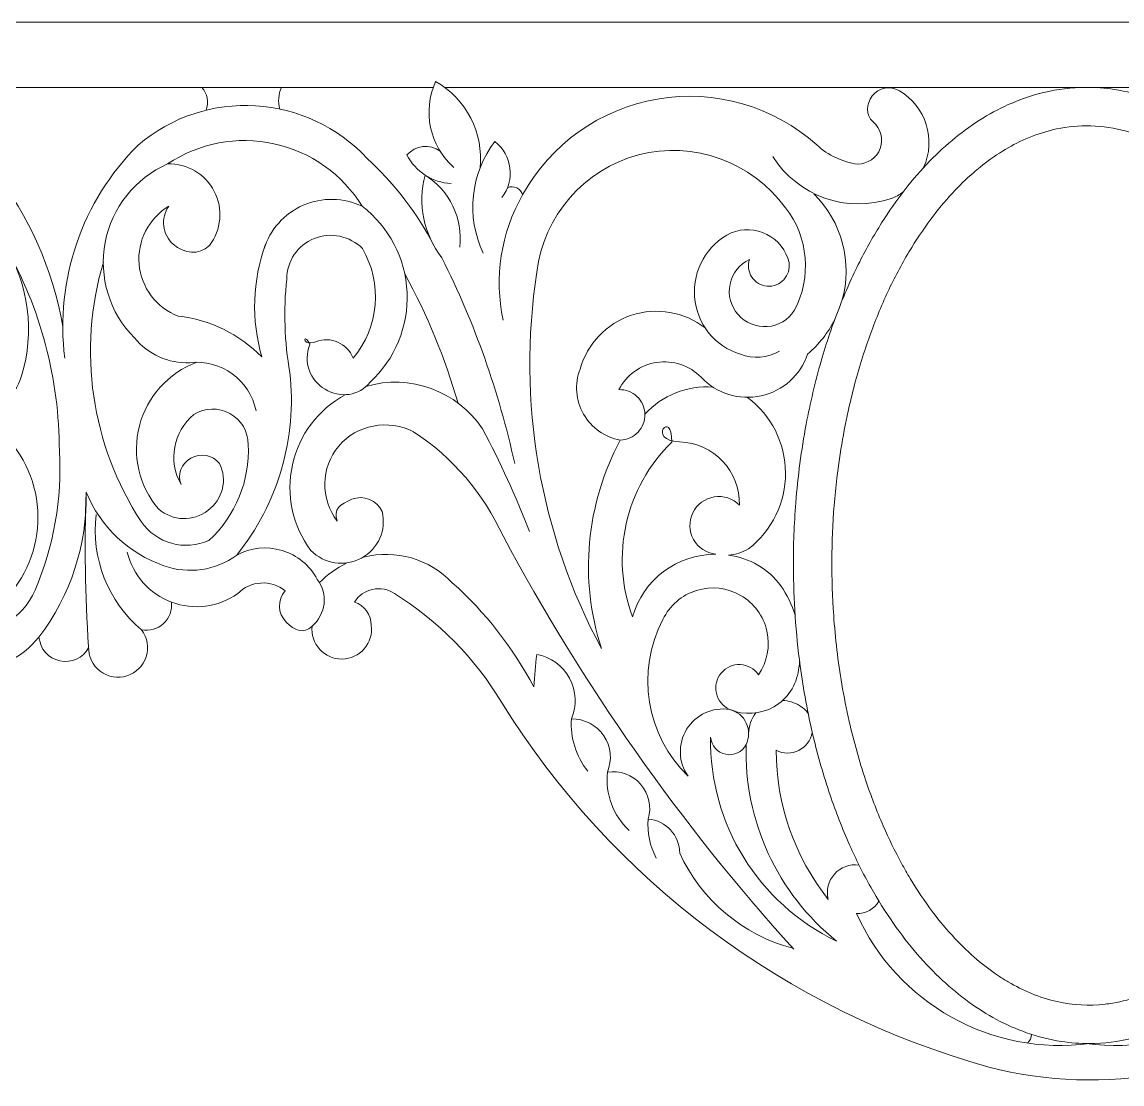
# Model space of a CAD drawing. Header units: millimetres. Extents: x 4607 to 4809, y 1593 to 1731.
# Drawn here: x 4648.1 to 4709.4, y 1671.8 to 1731 of the extents above; entities that cross this region are included whole.
import ezdxf

# ---------------------------------------------------------------- set-up
doc = ezdxf.new("R2010")
doc.units = ezdxf.units.MM
doc.header["$MEASUREMENT"] = 0
doc.layers.add('SITARA ALL', color=18, linetype='Continuous', true_color=0x000000)

msp = doc.modelspace()

# ---------------------------------------------------------------- linework, layer by layer
at = {"layer": 'SITARA ALL', "lineweight": 9}
for points, knots in [([(4805.424, 1688.332), (4805.424, 1688.332), (4807.449, 1688.332), (4807.449, 1688.332), (4807.449, 1688.332), (4807.449, 1730.976), (4807.449, 1730.976), (4807.449, 1730.976), (4607.449, 1730.976), (4607.449, 1730.976), (4607.449, 1730.976), (4607.449, 1688.332), (4607.449, 1688.332), (4607.449, 1688.332), (4609.474, 1688.332), (4609.474, 1688.332)], [0, 0, 0, 0, 0.166667, 0.166667, 0.166667, 0.333333, 0.333333, 0.333333, 0.5, 0.5, 0.5, 0.666667, 0.666667, 0.666667, 1, 1, 1, 1]), ([(4650.346, 1714.018), (4649.79, 1717.181), (4648.475, 1720.159), (4646.51, 1722.698), (4643.714, 1725.958), (4639.484, 1727.618), (4635.217, 1727.131), (4630.95, 1726.644), (4627.22, 1724.103), (4625.231, 1720.297)], [0, 0, 0, 0, 0.25, 0.25, 0.25, 0.5, 0.5, 0.5, 1, 1, 1, 1]), ([(4673.59, 1722.837), (4673.798, 1724.795), (4672.828, 1726.688), (4671.115, 1727.66), (4670.372, 1726.011), (4670.781, 1724.073), (4672.129, 1722.868)], [0, 0, 0, 0, 0.333333, 0.333333, 0.333333, 1, 1, 1, 1]), ([(4670.819, 1718.908), (4669.896, 1720.564), (4668.716, 1722.062), (4667.323, 1723.348), (4663.957, 1726.996), (4658.318, 1727.339), (4654.544, 1724.115), (4651.416, 1721.002), (4649.906, 1716.62), (4650.457, 1712.242)], [0, 0, 0, 0, 0.25, 0.25, 0.25, 0.5, 0.5, 0.5, 1, 1, 1, 1]), ([(4698.301, 1722.864), (4699.011, 1724.427), (4698.429, 1726.271), (4696.949, 1727.14), (4696.45, 1727.445), (4695.8, 1727.325), (4695.443, 1726.861), (4695.086, 1726.397), (4695.066, 1725.812), (4695.489, 1725.407), (4695.916, 1725.048), (4696.073, 1724.461), (4695.884, 1723.936), (4695.694, 1723.411), (4695.184, 1723.06), (4694.626, 1723.057), (4693.779, 1723.174), (4692.986, 1723.547), (4692.356, 1724.126), (4689.941, 1726.288), (4686.671, 1727.23), (4683.476, 1726.683), (4680.281, 1726.136), (4677.52, 1724.18), (4675.96, 1721.338), (4674.749, 1719.224), (4674.363, 1716.737), (4674.88, 1714.355)], [0, 0, 0, 0, 0.1, 0.1, 0.1, 0.2, 0.2, 0.2, 0.3, 0.3, 0.3, 0.4, 0.4, 0.4, 0.5, 0.5, 0.5, 0.6, 0.6, 0.6, 0.7, 0.7, 0.7, 0.8, 0.8, 0.8, 1, 1, 1, 1]), ([(4707.349, 1727.335), (4706.552, 1727.331), (4705.758, 1727.234), (4704.983, 1727.047), (4704.382, 1726.901), (4703.794, 1726.706), (4703.226, 1726.462), (4702.667, 1726.223), (4702.126, 1725.943), (4701.608, 1725.624), (4701.073, 1725.295), (4700.56, 1724.932), (4700.073, 1724.535), (4699.574, 1724.129), (4699.1, 1723.694), (4698.651, 1723.233), (4698.158, 1722.726), (4697.693, 1722.192), (4697.258, 1721.633), (4696.795, 1721.038), (4696.362, 1720.42), (4695.961, 1719.781), (4695.52, 1719.079), (4695.113, 1718.358), (4694.741, 1717.618), (4694.323, 1716.788), (4693.945, 1715.939), (4693.606, 1715.074), (4693.223, 1714.094), (4692.885, 1713.097), (4692.594, 1712.086), (4692.26, 1710.925), (4691.981, 1709.749), (4691.759, 1708.562), (4691.488, 1707.115), (4691.294, 1705.655), (4691.179, 1704.187), (4691.086, 1703.005), (4691.041, 1701.82), (4691.046, 1700.635), (4691.052, 1698.781), (4691.179, 1696.93), (4691.426, 1695.093), (4691.602, 1693.775), (4691.845, 1692.467), (4692.152, 1691.173), (4692.414, 1690.068), (4692.728, 1688.975), (4693.092, 1687.899), (4693.41, 1686.962), (4693.77, 1686.04), (4694.172, 1685.135), (4694.529, 1684.331), (4694.923, 1683.544), (4695.354, 1682.776), (4695.743, 1682.083), (4696.165, 1681.408), (4696.619, 1680.755), (4697.033, 1680.161), (4697.477, 1679.587), (4697.949, 1679.038), (4698.391, 1678.525), (4698.86, 1678.037), (4699.355, 1677.576), (4699.818, 1677.146), (4700.307, 1676.744), (4700.818, 1676.372), (4701.311, 1676.015), (4701.827, 1675.69), (4702.363, 1675.402), (4702.902, 1675.112), (4703.463, 1674.865), (4704.039, 1674.661), (4704.668, 1674.439), (4705.317, 1674.276), (4705.976, 1674.175), (4706.496, 1674.095), (4707.022, 1674.056), (4707.549, 1674.058), (4708.346, 1674.062), (4709.14, 1674.158), (4709.915, 1674.346), (4710.516, 1674.492), (4711.104, 1674.687), (4711.672, 1674.93), (4712.231, 1675.17), (4712.772, 1675.45), (4713.29, 1675.769), (4713.825, 1676.098), (4714.338, 1676.461), (4714.825, 1676.858), (4715.323, 1677.264), (4715.798, 1677.698), (4716.246, 1678.16), (4716.74, 1678.667), (4717.205, 1679.201), (4717.64, 1679.76), (4718.103, 1680.355), (4718.536, 1680.973), (4718.937, 1681.612), (4719.378, 1682.314), (4719.785, 1683.035), (4720.157, 1683.775), (4720.575, 1684.605), (4720.953, 1685.454), (4721.291, 1686.319), (4721.675, 1687.299), (4722.013, 1688.296), (4722.304, 1689.307), (4722.638, 1690.468), (4722.917, 1691.644), (4723.139, 1692.831), (4723.41, 1694.278), (4723.604, 1695.738), (4723.719, 1697.206), (4723.812, 1698.388), (4723.857, 1699.573), (4723.852, 1700.758), (4723.846, 1702.612), (4723.719, 1704.463), (4723.472, 1706.3), (4723.296, 1707.618), (4723.053, 1708.926), (4722.746, 1710.22), (4722.484, 1711.325), (4722.17, 1712.418), (4721.806, 1713.494), (4721.488, 1714.431), (4721.128, 1715.353), (4720.726, 1716.258), (4720.369, 1717.062), (4719.975, 1717.849), (4719.544, 1718.617), (4719.155, 1719.31), (4718.733, 1719.985), (4718.279, 1720.638), (4717.865, 1721.232), (4717.421, 1721.806), (4716.948, 1722.355), (4716.507, 1722.868), (4716.038, 1723.356), (4715.543, 1723.817), (4715.08, 1724.247), (4714.591, 1724.649), (4714.08, 1725.021), (4713.587, 1725.378), (4713.071, 1725.703), (4712.534, 1725.991), (4711.996, 1726.281), (4711.435, 1726.528), (4710.858, 1726.732), (4710.23, 1726.954), (4709.581, 1727.116), (4708.922, 1727.218), (4708.402, 1727.297), (4707.876, 1727.336), (4707.349, 1727.335)], [0, 0, 0, 0, 0.019231, 0.019231, 0.019231, 0.038462, 0.038462, 0.038462, 0.057692, 0.057692, 0.057692, 0.076923, 0.076923, 0.076923, 0.096154, 0.096154, 0.096154, 0.115385, 0.115385, 0.115385, 0.134615, 0.134615, 0.134615, 0.153846, 0.153846, 0.153846, 0.173077, 0.173077, 0.173077, 0.192308, 0.192308, 0.192308, 0.211538, 0.211538, 0.211538, 0.230769, 0.230769, 0.230769, 0.25, 0.25, 0.25, 0.269231, 0.269231, 0.269231, 0.288462, 0.288462, 0.288462, 0.307692, 0.307692, 0.307692, 0.326923, 0.326923, 0.326923, 0.346154, 0.346154, 0.346154, 0.365385, 0.365385, 0.365385, 0.384615, 0.384615, 0.384615, 0.403846, 0.403846, 0.403846, 0.423077, 0.423077, 0.423077, 0.442308, 0.442308, 0.442308, 0.461538, 0.461538, 0.461538, 0.480769, 0.480769, 0.480769, 0.5, 0.5, 0.5, 0.519231, 0.519231, 0.519231, 0.538462, 0.538462, 0.538462, 0.557692, 0.557692, 0.557692, 0.576923, 0.576923, 0.576923, 0.596154, 0.596154, 0.596154, 0.615385, 0.615385, 0.615385, 0.634615, 0.634615, 0.634615, 0.653846, 0.653846, 0.653846, 0.673077, 0.673077, 0.673077, 0.692308, 0.692308, 0.692308, 0.711538, 0.711538, 0.711538, 0.730769, 0.730769, 0.730769, 0.75, 0.75, 0.75, 0.769231, 0.769231, 0.769231, 0.788462, 0.788462, 0.788462, 0.807692, 0.807692, 0.807692, 0.826923, 0.826923, 0.826923, 0.846154, 0.846154, 0.846154, 0.865385, 0.865385, 0.865385, 0.884615, 0.884615, 0.884615, 0.903846, 0.903846, 0.903846, 0.923077, 0.923077, 0.923077, 0.942308, 0.942308, 0.942308, 0.961538, 0.961538, 0.961538, 0.980769, 0.980769, 0.980769, 1, 1, 1, 1]), ([(4707.357, 1725.193), (4708.03, 1725.195), (4708.7, 1725.113), (4709.352, 1724.95), (4709.836, 1724.83), (4710.308, 1724.669), (4710.765, 1724.47), (4711.037, 1724.352), (4711.303, 1724.222), (4711.563, 1724.081), (4711.983, 1723.853), (4712.388, 1723.598), (4712.776, 1723.318), (4713.213, 1723.002), (4713.631, 1722.66), (4714.027, 1722.295), (4714.472, 1721.886), (4714.892, 1721.452), (4715.288, 1720.996), (4715.738, 1720.476), (4716.16, 1719.933), (4716.552, 1719.368), (4716.752, 1719.081), (4716.944, 1718.788), (4717.13, 1718.491), (4717.513, 1717.875), (4717.868, 1717.242), (4718.194, 1716.594), (4718.574, 1715.839), (4718.92, 1715.069), (4719.23, 1714.284), (4719.606, 1713.334), (4719.937, 1712.367), (4720.222, 1711.387), (4720.458, 1710.575), (4720.665, 1709.755), (4720.842, 1708.928), (4721.087, 1707.782), (4721.28, 1706.625), (4721.418, 1705.461), (4721.673, 1703.33), (4721.76, 1701.183), (4721.681, 1699.039), (4721.661, 1698.526), (4721.632, 1698.013), (4721.593, 1697.5), (4721.473, 1695.911), (4721.256, 1694.331), (4720.943, 1692.768), (4720.726, 1691.691), (4720.461, 1690.624), (4720.147, 1689.57), (4719.888, 1688.705), (4719.593, 1687.85), (4719.261, 1687.01), (4719.233, 1686.939), (4719.205, 1686.867), (4719.176, 1686.796), (4718.834, 1685.95), (4718.449, 1685.122), (4718.023, 1684.315), (4717.663, 1683.633), (4717.269, 1682.969), (4716.844, 1682.326), (4716.48, 1681.775), (4716.088, 1681.243), (4715.67, 1680.731), (4715.308, 1680.287), (4714.923, 1679.862), (4714.517, 1679.458), (4714.441, 1679.383), (4714.365, 1679.309), (4714.288, 1679.235), (4713.894, 1678.861), (4713.479, 1678.51), (4713.043, 1678.186), (4712.629, 1677.877), (4712.195, 1677.596), (4711.743, 1677.346), (4711.302, 1677.102), (4710.843, 1676.892), (4710.37, 1676.718), (4709.876, 1676.537), (4709.365, 1676.401), (4708.846, 1676.313), (4708.7, 1676.288), (4708.554, 1676.267), (4708.406, 1676.251), (4707.519, 1676.15), (4706.62, 1676.198), (4705.748, 1676.393), (4705.254, 1676.503), (4704.771, 1676.656), (4704.304, 1676.849), (4703.86, 1677.032), (4703.43, 1677.247), (4703.016, 1677.491), (4702.831, 1677.6), (4702.649, 1677.714), (4702.47, 1677.833), (4702.053, 1678.112), (4701.653, 1678.415), (4701.272, 1678.741), (4700.842, 1679.109), (4700.433, 1679.501), (4700.047, 1679.915), (4699.606, 1680.387), (4699.191, 1680.882), (4698.802, 1681.398), (4698.354, 1681.994), (4697.937, 1682.615), (4697.553, 1683.255), (4697.387, 1683.531), (4697.228, 1683.809), (4697.074, 1684.091), (4696.702, 1684.774), (4696.361, 1685.473), (4696.051, 1686.186), (4695.686, 1687.024), (4695.359, 1687.879), (4695.07, 1688.746), (4694.714, 1689.817), (4694.409, 1690.905), (4694.158, 1692.006), (4694.001, 1692.693), (4693.864, 1693.384), (4693.746, 1694.078), (4693.532, 1695.35), (4693.379, 1696.633), (4693.29, 1697.92), (4693.148, 1699.958), (4693.156, 1702.004), (4693.317, 1704.041), (4693.357, 1704.55), (4693.407, 1705.058), (4693.467, 1705.564), (4693.636, 1706.999), (4693.887, 1708.423), (4694.219, 1709.829), (4694.46, 1710.854), (4694.749, 1711.868), (4695.084, 1712.866), (4695.361, 1713.694), (4695.674, 1714.508), (4696.022, 1715.309), (4696.116, 1715.523), (4696.212, 1715.736), (4696.311, 1715.948), (4696.668, 1716.714), (4697.065, 1717.462), (4697.499, 1718.188), (4697.869, 1718.808), (4698.271, 1719.408), (4698.702, 1719.987), (4699.077, 1720.492), (4699.479, 1720.976), (4699.905, 1721.439), (4700.274, 1721.841), (4700.666, 1722.222), (4701.077, 1722.58), (4701.198, 1722.686), (4701.322, 1722.79), (4701.447, 1722.891), (4701.842, 1723.211), (4702.256, 1723.506), (4702.688, 1723.775), (4703.109, 1724.037), (4703.549, 1724.268), (4704.004, 1724.467), (4704.48, 1724.675), (4704.973, 1724.841), (4705.477, 1724.964), (4706.093, 1725.113), (4706.724, 1725.19), (4707.357, 1725.193)], [0, 0, 0, 0, 0.017241, 0.017241, 0.017241, 0.034483, 0.034483, 0.034483, 0.051724, 0.051724, 0.051724, 0.068966, 0.068966, 0.068966, 0.086207, 0.086207, 0.086207, 0.103448, 0.103448, 0.103448, 0.12069, 0.12069, 0.12069, 0.137931, 0.137931, 0.137931, 0.155172, 0.155172, 0.155172, 0.172414, 0.172414, 0.172414, 0.189655, 0.189655, 0.189655, 0.206897, 0.206897, 0.206897, 0.224138, 0.224138, 0.224138, 0.241379, 0.241379, 0.241379, 0.258621, 0.258621, 0.258621, 0.275862, 0.275862, 0.275862, 0.293103, 0.293103, 0.293103, 0.310345, 0.310345, 0.310345, 0.327586, 0.327586, 0.327586, 0.344828, 0.344828, 0.344828, 0.362069, 0.362069, 0.362069, 0.37931, 0.37931, 0.37931, 0.396552, 0.396552, 0.396552, 0.413793, 0.413793, 0.413793, 0.431034, 0.431034, 0.431034, 0.448276, 0.448276, 0.448276, 0.465517, 0.465517, 0.465517, 0.482759, 0.482759, 0.482759, 0.5, 0.5, 0.5, 0.517241, 0.517241, 0.517241, 0.534483, 0.534483, 0.534483, 0.551724, 0.551724, 0.551724, 0.568966, 0.568966, 0.568966, 0.586207, 0.586207, 0.586207, 0.603448, 0.603448, 0.603448, 0.62069, 0.62069, 0.62069, 0.637931, 0.637931, 0.637931, 0.655172, 0.655172, 0.655172, 0.672414, 0.672414, 0.672414, 0.689655, 0.689655, 0.689655, 0.706897, 0.706897, 0.706897, 0.724138, 0.724138, 0.724138, 0.741379, 0.741379, 0.741379, 0.758621, 0.758621, 0.758621, 0.775862, 0.775862, 0.775862, 0.793103, 0.793103, 0.793103, 0.810345, 0.810345, 0.810345, 0.827586, 0.827586, 0.827586, 0.844828, 0.844828, 0.844828, 0.862069, 0.862069, 0.862069, 0.87931, 0.87931, 0.87931, 0.896552, 0.896552, 0.896552, 0.913793, 0.913793, 0.913793, 0.931034, 0.931034, 0.931034, 0.948276, 0.948276, 0.948276, 0.965517, 0.965517, 0.965517, 0.982759, 0.982759, 0.982759, 1, 1, 1, 1]), ([(4661.645, 1718.589), (4660.911, 1716.572), (4660.836, 1714.376), (4661.431, 1712.314), (4660.186, 1713.585), (4658.543, 1714.39), (4656.775, 1714.592), (4655.558, 1715.059), (4654.712, 1716.179), (4654.597, 1717.478), (4654.481, 1718.777), (4655.132, 1720.038), (4656.248, 1720.712), (4655.778, 1720.046), (4655.885, 1719.132), (4656.498, 1718.594), (4657.11, 1718.055), (4657.919, 1717.972), (4658.519, 1718.523), (4659.184, 1719.393), (4659.288, 1720.568), (4658.785, 1721.54), (4658.283, 1722.512), (4657.281, 1723.108), (4656.187, 1723.07), (4657.925, 1724.234), (4660.062, 1724.641), (4662.107, 1724.197), (4664.151, 1723.752), (4665.932, 1722.486), (4667.03, 1720.706), (4665.993, 1721.205), (4664.789, 1721.227), (4663.735, 1720.764), (4662.681, 1720.302), (4661.883, 1719.409), (4661.547, 1718.308)], [0, 0, 0, 0, 0.076923, 0.076923, 0.076923, 0.153846, 0.153846, 0.153846, 0.230769, 0.230769, 0.230769, 0.307692, 0.307692, 0.307692, 0.384615, 0.384615, 0.384615, 0.461538, 0.461538, 0.461538, 0.538462, 0.538462, 0.538462, 0.615385, 0.615385, 0.615385, 0.692308, 0.692308, 0.692308, 0.769231, 0.769231, 0.769231, 0.846154, 0.846154, 0.846154, 1, 1, 1, 1]), ([(4671.367, 1723.778), (4670.789, 1724.201), (4669.985, 1724.111), (4669.517, 1723.569), (4669.997, 1722.641), (4670.93, 1722.034), (4671.973, 1721.972)], [0, 0, 0, 0, 0.333333, 0.333333, 0.333333, 1, 1, 1, 1]), ([(4674.803, 1721.192), (4675.558, 1722.165), (4675.386, 1723.563), (4674.416, 1724.321), (4673.059, 1722.53), (4672.805, 1720.137), (4673.759, 1718.102)], [0, 0, 0, 0, 0.333333, 0.333333, 0.333333, 1, 1, 1, 1]), ([(4686.13, 1713.93), (4684.966, 1714.834), (4683.429, 1715.098), (4682.03, 1714.635), (4680.631, 1714.171), (4679.559, 1713.053), (4679.165, 1711.633), (4678.85, 1710.812), (4678.919, 1709.893), (4679.353, 1709.128), (4679.788, 1708.363), (4680.536, 1707.834), (4681.403, 1707.685), (4679.488, 1704.116), (4679.108, 1699.924), (4680.351, 1696.07), (4676.907, 1702.485), (4675.646, 1709.851), (4676.757, 1717.047), (4677.127, 1720.18), (4679.375, 1722.767), (4682.426, 1723.57), (4685.476, 1724.373), (4688.744, 1723.176), (4690.608, 1720.631), (4691.886, 1718.986), (4692.077, 1716.74), (4691.098, 1714.901), (4690.763, 1714.383), (4690.205, 1714.052), (4689.59, 1714.007), (4688.975, 1713.962), (4688.372, 1714.211), (4687.965, 1714.674), (4687.558, 1715.137), (4687.391, 1715.764), (4687.516, 1716.368), (4687.64, 1716.972), (4688.044, 1717.485), (4688.6, 1717.75), (4688.49, 1717.418), (4688.538, 1717.054), (4688.731, 1716.763), (4688.924, 1716.472), (4689.238, 1716.285), (4689.586, 1716.257), (4689.934, 1716.229), (4690.276, 1716.362), (4690.514, 1716.619), (4690.751, 1716.876), (4690.857, 1717.225), (4690.802, 1717.57), (4690.643, 1718.249), (4690.193, 1718.825), (4689.572, 1719.143), (4688.951, 1719.461), (4688.225, 1719.492), (4687.581, 1719.224), (4686.232, 1718.566), (4685.424, 1717.15), (4685.544, 1715.655), (4685.663, 1714.16), (4686.658, 1712.899), (4688.094, 1712.464), (4688.808, 1712.198), (4689.603, 1712.259), (4690.268, 1712.632)], [0, 0, 0, 0, 0.043478, 0.043478, 0.043478, 0.086957, 0.086957, 0.086957, 0.130435, 0.130435, 0.130435, 0.173913, 0.173913, 0.173913, 0.217391, 0.217391, 0.217391, 0.26087, 0.26087, 0.26087, 0.304348, 0.304348, 0.304348, 0.347826, 0.347826, 0.347826, 0.391304, 0.391304, 0.391304, 0.434783, 0.434783, 0.434783, 0.478261, 0.478261, 0.478261, 0.521739, 0.521739, 0.521739, 0.565217, 0.565217, 0.565217, 0.608696, 0.608696, 0.608696, 0.652174, 0.652174, 0.652174, 0.695652, 0.695652, 0.695652, 0.73913, 0.73913, 0.73913, 0.782609, 0.782609, 0.782609, 0.826087, 0.826087, 0.826087, 0.869565, 0.869565, 0.869565, 0.913043, 0.913043, 0.913043, 1, 1, 1, 1]), ([(4689.901, 1723.483), (4691.297, 1721.265), (4694.032, 1720.296), (4696.511, 1721.146), (4696.734, 1721.237), (4696.947, 1721.351), (4697.146, 1721.488)], [0, 0, 0, 0, 0.333333, 0.333333, 0.333333, 1, 1, 1, 1]), ([(4661.114, 1709.318), (4660.76, 1711.031), (4659.161, 1712.191), (4657.423, 1711.993), (4656.236, 1711.94), (4655.094, 1712.451), (4654.341, 1713.371), (4652.951, 1714.769), (4652.339, 1716.762), (4652.705, 1718.699), (4653.071, 1720.636), (4654.383, 1722.275), (4656.187, 1723.07)], [0, 0, 0, 0, 0.2, 0.2, 0.2, 0.4, 0.4, 0.4, 0.6, 0.6, 0.6, 1, 1, 1, 1]), ([(4672.469, 1718.431), (4672.642, 1720.029), (4671.893, 1721.586), (4670.534, 1722.446), (4670.1, 1720.85), (4670.445, 1719.144), (4671.466, 1717.843), (4673.287, 1714.205), (4674.649, 1710.355), (4675.52, 1706.382)], [0, 0, 0, 0, 0.25, 0.25, 0.25, 0.5, 0.5, 0.5, 1, 1, 1, 1]), ([(4675.96, 1721.338), (4675.916, 1721.514), (4675.796, 1721.66), (4675.632, 1721.738), (4675.469, 1721.816), (4675.28, 1721.817), (4675.116, 1721.741)], [0, 0, 0, 0, 0.333333, 0.333333, 0.333333, 1, 1, 1, 1]), ([(4660.038, 1701.272), (4662.333, 1704.136), (4663.398, 1707.791), (4662.998, 1711.44), (4662.693, 1713.161), (4662.634, 1714.917), (4662.821, 1716.655), (4662.828, 1717.648), (4663.432, 1718.539), (4664.352, 1718.913), (4665.272, 1719.287), (4666.34, 1719.057), (4667.038, 1718.351), (4668.177, 1716.414), (4667.968, 1713.967), (4666.521, 1712.249), (4666.196, 1713.076), (4665.263, 1713.483), (4664.436, 1713.16), (4663.609, 1712.837), (4663.781, 1713.81), (4664.102, 1712.982), (4663.737, 1712.06), (4664.099, 1711.01), (4664.956, 1710.51), (4665.812, 1710.01), (4666.84, 1710.133), (4667.463, 1710.904), (4668.856, 1712.187), (4669.611, 1714.02), (4669.526, 1715.912), (4669.441, 1717.803), (4668.533, 1719.554), (4667.03, 1720.706)], [0, 0, 0, 0, 0.083333, 0.083333, 0.083333, 0.166667, 0.166667, 0.166667, 0.25, 0.25, 0.25, 0.333333, 0.333333, 0.333333, 0.416667, 0.416667, 0.416667, 0.5, 0.5, 0.5, 0.583333, 0.583333, 0.583333, 0.666667, 0.666667, 0.666667, 0.75, 0.75, 0.75, 0.833333, 0.833333, 0.833333, 1, 1, 1, 1]), ([(4664.231, 1697.316), (4665.006, 1697.97), (4665.135, 1699.115), (4664.523, 1699.923), (4664.11, 1700.701), (4663.403, 1701.28), (4662.56, 1701.533), (4661.716, 1701.786), (4660.811, 1701.693), (4660.038, 1701.272), (4658.869, 1700.412), (4657.348, 1700.19), (4655.982, 1700.68), (4654.017, 1701.36), (4652.438, 1702.854), (4651.651, 1704.779), (4651.71, 1701.869), (4650.781, 1699.024), (4649.018, 1696.708), (4648.058, 1695.515), (4646.615, 1694.814), (4645.083, 1694.795), (4643.552, 1694.777), (4642.087, 1695.451), (4641.098, 1696.621), (4638.985, 1699.358), (4638.528, 1703.031), (4639.905, 1706.203), (4640.404, 1707.558), (4641.527, 1708.589), (4642.92, 1708.969), (4644.313, 1709.35), (4645.812, 1709.027), (4646.931, 1708.114), (4648.211, 1706.891), (4648.944, 1705.205), (4648.964, 1703.436), (4648.984, 1701.666), (4648.284, 1699.957), (4647.033, 1698.706), (4646.143, 1698), (4644.918, 1697.893), (4643.92, 1698.433), (4642.921, 1698.974), (4642.343, 1700.078), (4642.449, 1701.209), (4642.391, 1702.194), (4643.107, 1703.056), (4644.087, 1703.179), (4645.067, 1703.301), (4646.004, 1702.398), (4646.191, 1701.428), (4647.245, 1702.507), (4647.542, 1704.114), (4646.941, 1705.497), (4646.583, 1706.416), (4645.754, 1707.067), (4644.777, 1707.199), (4643.8, 1707.33), (4642.835, 1706.93), (4642.246, 1706.14), (4641.122, 1704.409), (4640.715, 1702.309), (4641.113, 1700.283), (4641.416, 1698.515), (4642.847, 1697.158), (4644.628, 1696.948), (4646.41, 1696.739), (4648.093, 1697.674), (4648.798, 1699.324), (4649.845, 1701.763), (4650.31, 1704.411), (4650.154, 1707.061), (4650.154, 1711.077), (4649.112, 1715.022), (4647.128, 1718.514), (4648.452, 1716.341), (4648.789, 1713.705), (4648.054, 1711.269), (4647.686, 1709.998), (4646.492, 1709.147), (4645.17, 1709.213), (4643.848, 1709.28), (4642.734, 1710.312), (4642.495, 1711.614)], [0, 0, 0, 0, 0.034483, 0.034483, 0.034483, 0.068966, 0.068966, 0.068966, 0.103448, 0.103448, 0.103448, 0.137931, 0.137931, 0.137931, 0.172414, 0.172414, 0.172414, 0.206897, 0.206897, 0.206897, 0.241379, 0.241379, 0.241379, 0.275862, 0.275862, 0.275862, 0.310345, 0.310345, 0.310345, 0.344828, 0.344828, 0.344828, 0.37931, 0.37931, 0.37931, 0.413793, 0.413793, 0.413793, 0.448276, 0.448276, 0.448276, 0.482759, 0.482759, 0.482759, 0.517241, 0.517241, 0.517241, 0.551724, 0.551724, 0.551724, 0.586207, 0.586207, 0.586207, 0.62069, 0.62069, 0.62069, 0.655172, 0.655172, 0.655172, 0.689655, 0.689655, 0.689655, 0.724138, 0.724138, 0.724138, 0.758621, 0.758621, 0.758621, 0.793103, 0.793103, 0.793103, 0.827586, 0.827586, 0.827586, 0.862069, 0.862069, 0.862069, 0.896552, 0.896552, 0.896552, 0.931034, 0.931034, 0.931034, 1, 1, 1, 1]), ([(4652.605, 1717.586), (4651.156, 1712.693), (4651.923, 1707.414), (4654.709, 1703.139), (4655.552, 1701.923), (4657.14, 1701.482), (4658.488, 1702.09), (4659.978, 1703.458), (4660.78, 1705.418), (4660.674, 1707.438)], [0, 0, 0, 0, 0.25, 0.25, 0.25, 0.5, 0.5, 0.5, 1, 1, 1, 1]), ([(4681.403, 1707.685), (4681.777, 1707.693), (4682.133, 1707.85), (4682.391, 1708.122), (4682.649, 1708.393), (4682.788, 1708.755), (4682.777, 1709.129), (4682.766, 1709.503), (4682.606, 1709.858), (4682.333, 1710.114), (4682.06, 1710.37), (4681.697, 1710.506), (4681.323, 1710.493), (4681.743, 1711.309), (4682.53, 1711.874), (4683.437, 1712.011), (4684.345, 1712.148), (4685.268, 1711.836), (4685.91, 1711.18), (4686.763, 1710.271), (4688.032, 1709.878), (4689.25, 1710.147), (4690.467, 1710.416), (4691.449, 1711.294), (4691.839, 1712.478), (4692.471, 1713.012), (4692.987, 1713.669), (4693.354, 1714.41)], [0, 0, 0, 0, 0.1, 0.1, 0.1, 0.2, 0.2, 0.2, 0.3, 0.3, 0.3, 0.4, 0.4, 0.4, 0.5, 0.5, 0.5, 0.6, 0.6, 0.6, 0.7, 0.7, 0.7, 0.8, 0.8, 0.8, 1, 1, 1, 1]), ([(4657.805, 1712.014), (4656.227, 1711.427), (4655.036, 1710.106), (4654.614, 1708.476), (4654.192, 1706.846), (4654.584, 1705.123), (4655.679, 1703.844), (4656.459, 1703.161), (4657.612, 1703.125), (4658.432, 1703.759), (4659.252, 1704.393), (4659.538, 1705.457), (4659.073, 1706.383), (4658.691, 1706.862), (4658.015, 1706.988), (4657.486, 1706.68), (4656.956, 1706.371), (4656.71, 1705.783), (4656.937, 1705.214), (4656.192, 1706.509), (4656.495, 1708.154), (4657.649, 1709.101), (4658.256, 1709.488), (4659.027, 1709.513), (4659.657, 1709.165), (4660.288, 1708.817), (4660.678, 1708.144), (4660.674, 1707.424)], [0, 0, 0, 0, 0.1, 0.1, 0.1, 0.2, 0.2, 0.2, 0.3, 0.3, 0.3, 0.4, 0.4, 0.4, 0.5, 0.5, 0.5, 0.6, 0.6, 0.6, 0.7, 0.7, 0.7, 0.8, 0.8, 0.8, 1, 1, 1, 1]), ([(4676.34, 1702.592), (4675.584, 1704.548), (4674.712, 1706.456), (4673.727, 1708.307), (4672.306, 1710.425), (4669.683, 1711.383), (4667.233, 1710.674)], [0, 0, 0, 0, 0.333333, 0.333333, 0.333333, 1, 1, 1, 1]), ([(4666.085, 1710.206), (4664.582, 1709.397), (4663.506, 1707.973), (4663.139, 1706.306), (4662.771, 1704.639), (4663.142, 1702.903), (4664.164, 1701.536), (4664.901, 1700.769), (4666.061, 1700.595), (4666.99, 1701.112), (4667.919, 1701.629), (4668.393, 1702.667), (4668.129, 1703.697), (4667.846, 1704.341), (4667.103, 1704.644), (4666.45, 1704.381), (4665.798, 1704.118), (4665.392, 1703.828), (4665.636, 1703.168), (4664.682, 1704.409), (4664.716, 1706.146), (4665.719, 1707.349), (4666.721, 1708.551), (4668.499, 1708.858), (4669.892, 1708.144), (4672.066, 1706.717), (4673.793, 1704.705), (4674.874, 1702.341), (4679.305, 1694.03), (4684.742, 1686.298), (4691.064, 1679.316)], [0, 0, 0, 0, 0.090909, 0.090909, 0.090909, 0.181818, 0.181818, 0.181818, 0.272727, 0.272727, 0.272727, 0.363636, 0.363636, 0.363636, 0.454545, 0.454545, 0.454545, 0.545455, 0.545455, 0.545455, 0.636364, 0.636364, 0.636364, 0.727273, 0.727273, 0.727273, 0.818182, 0.818182, 0.818182, 1, 1, 1, 1]), ([(4691.141, 1697.927), (4690.958, 1698.508), (4690.693, 1699.059), (4690.353, 1699.564), (4689.651, 1700.505), (4688.599, 1701.121), (4687.435, 1701.273), (4687.827, 1701.3), (4688.207, 1701.419), (4688.545, 1701.62), (4689.857, 1702.633), (4690.62, 1704.202), (4690.607, 1705.86), (4690.594, 1707.517), (4689.817, 1709.067), (4688.489, 1710.061)], [0, 0, 0, 0, 0.166667, 0.166667, 0.166667, 0.333333, 0.333333, 0.333333, 0.5, 0.5, 0.5, 0.666667, 0.666667, 0.666667, 1, 1, 1, 1]), ([(4682.081, 1697.827), (4682.67, 1699.897), (4684.565, 1701.326), (4686.717, 1701.326), (4686.197, 1701.382), (4685.736, 1701.687), (4685.481, 1702.145), (4685.227, 1702.602), (4685.214, 1703.159), (4685.442, 1703.63), (4685.67, 1704.101), (4686.113, 1704.432), (4686.629, 1704.516), (4687.146, 1704.601), (4687.674, 1704.426), (4688.041, 1704.052), (4688.094, 1705.947), (4686.603, 1707.526), (4684.709, 1707.583), (4682.814, 1707.64), (4684.327, 1709.462), (4684.267, 1707.568), (4681.681, 1705.034), (4680.824, 1701.222), (4682.081, 1697.827)], [0, 0, 0, 0, 0.125, 0.125, 0.125, 0.25, 0.25, 0.25, 0.375, 0.375, 0.375, 0.5, 0.5, 0.5, 0.625, 0.625, 0.625, 0.75, 0.75, 0.75, 0.875, 0.875, 0.875, 1, 1, 1, 1]), ([(4651.651, 1704.779), (4651.541, 1701.908), (4651.585, 1699.034), (4651.782, 1696.168), (4651.764, 1695.634), (4652.007, 1695.124), (4652.434, 1694.801), (4652.86, 1694.478), (4653.412, 1694.381), (4653.922, 1694.543), (4654.432, 1694.705), (4654.831, 1695.105), (4654.992, 1695.614), (4655.154, 1696.124), (4655.061, 1696.677), (4654.738, 1697.103), (4652.859, 1698.678), (4651.908, 1701.101), (4652.211, 1703.534)], [0, 0, 0, 0, 0.142857, 0.142857, 0.142857, 0.285714, 0.285714, 0.285714, 0.428571, 0.428571, 0.428571, 0.571429, 0.571429, 0.571429, 0.714286, 0.714286, 0.714286, 1, 1, 1, 1]), ([(4653.94, 1701.435), (4654.249, 1700.156), (4655.173, 1699.113), (4656.405, 1698.651), (4657.637, 1698.19), (4659.009, 1698.362), (4660.083, 1699.123), (4660.794, 1699.856), (4661.948, 1699.924), (4662.742, 1699.282), (4662.289, 1698.783), (4662.31, 1698.015), (4662.791, 1697.543), (4663.273, 1697.07), (4663.741, 1696.853), (4664.231, 1697.316), (4664.182, 1696.843), (4664.336, 1696.372), (4664.657, 1696.021), (4664.977, 1695.67), (4665.43, 1695.473), (4665.905, 1695.48), (4666.381, 1695.486), (4666.83, 1695.696), (4667.14, 1696.057), (4667.451, 1696.417), (4667.592, 1696.89), (4667.529, 1697.361), (4667.529, 1697.949), (4667.152, 1698.472), (4666.593, 1698.657), (4666.821, 1699.021), (4667.188, 1699.277), (4667.608, 1699.366), (4668.028, 1699.455), (4668.469, 1699.369), (4668.825, 1699.129), (4671.26, 1697.615), (4673.301, 1695.543), (4674.78, 1693.087), (4680.96, 1683.136), (4690.65, 1675.877), (4701.938, 1672.751), (4705.14, 1671.915), (4708.487, 1671.805), (4711.737, 1672.43), (4723.53, 1675.358), (4733.709, 1682.764), (4740.118, 1693.087), (4741.597, 1695.543), (4743.638, 1697.615), (4746.073, 1699.129), (4746.429, 1699.369), (4746.868, 1699.455), (4747.288, 1699.366), (4747.708, 1699.278), (4748.076, 1699.02), (4748.305, 1698.657), (4747.746, 1698.471), (4747.369, 1697.949), (4747.369, 1697.361), (4747.306, 1696.89), (4747.448, 1696.414), (4747.759, 1696.054), (4748.07, 1695.695), (4748.517, 1695.486), (4748.993, 1695.48), (4749.468, 1695.473), (4749.923, 1695.671), (4750.243, 1696.023), (4750.563, 1696.374), (4750.717, 1696.843), (4750.666, 1697.316), (4751.27, 1697.014), (4752.003, 1697.243), (4752.328, 1697.835), (4752.652, 1698.426), (4752.734, 1698.936), (4752.156, 1699.282), (4752.949, 1699.925), (4754.103, 1699.855), (4754.815, 1699.123), (4755.891, 1698.365), (4757.272, 1698.19), (4758.503, 1698.655), (4759.734, 1699.12), (4760.652, 1700.155), (4760.958, 1701.435)], [0, 0, 0, 0, 0.033333, 0.033333, 0.033333, 0.066667, 0.066667, 0.066667, 0.1, 0.1, 0.1, 0.133333, 0.133333, 0.133333, 0.166667, 0.166667, 0.166667, 0.2, 0.2, 0.2, 0.233333, 0.233333, 0.233333, 0.266667, 0.266667, 0.266667, 0.3, 0.3, 0.3, 0.333333, 0.333333, 0.333333, 0.366667, 0.366667, 0.366667, 0.4, 0.4, 0.4, 0.433333, 0.433333, 0.433333, 0.466667, 0.466667, 0.466667, 0.5, 0.5, 0.5, 0.533333, 0.533333, 0.533333, 0.566667, 0.566667, 0.566667, 0.6, 0.6, 0.6, 0.633333, 0.633333, 0.633333, 0.666667, 0.666667, 0.666667, 0.7, 0.7, 0.7, 0.733333, 0.733333, 0.733333, 0.766667, 0.766667, 0.766667, 0.8, 0.8, 0.8, 0.833333, 0.833333, 0.833333, 0.866667, 0.866667, 0.866667, 0.9, 0.9, 0.9, 0.933333, 0.933333, 0.933333, 1, 1, 1, 1]), ([(4667.109, 1701.164), (4668.89, 1701.606), (4670.772, 1701.06), (4672.042, 1699.736), (4673.887, 1698.089), (4675.423, 1696.125), (4676.579, 1693.939), (4676.624, 1694.541), (4676.68, 1695.143), (4676.747, 1695.743), (4677.527, 1695.598), (4678.199, 1695.108), (4678.576, 1694.409), (4678.953, 1693.711), (4678.991, 1692.875), (4678.684, 1692.143), (4679.406, 1692.157), (4680.085, 1691.805), (4680.489, 1691.207), (4680.893, 1690.61), (4680.964, 1689.842), (4680.683, 1689.178), (4681.376, 1689.287), (4682.076, 1689.032), (4682.538, 1688.504), (4682.999, 1687.976), (4683.156, 1687.242), (4682.956, 1686.569), (4682.897, 1685.815), (4683.054, 1685.059), (4683.41, 1684.391)], [0, 0, 0, 0, 0.090909, 0.090909, 0.090909, 0.181818, 0.181818, 0.181818, 0.272727, 0.272727, 0.272727, 0.363636, 0.363636, 0.363636, 0.454545, 0.454545, 0.454545, 0.545455, 0.545455, 0.545455, 0.636364, 0.636364, 0.636364, 0.727273, 0.727273, 0.727273, 0.818182, 0.818182, 0.818182, 1, 1, 1, 1]), ([(4688.415, 1690.727), (4688.283, 1686.484), (4690.146, 1682.429), (4693.452, 1679.767), (4689.095, 1681.854), (4686.354, 1686.296), (4686.437, 1691.127), (4686.47, 1690.656), (4686.813, 1690.266), (4687.275, 1690.173), (4687.737, 1690.08), (4688.196, 1690.292), (4688.408, 1690.714), (4688.595, 1691.092), (4688.6, 1691.535), (4688.421, 1691.917), (4688.242, 1692.3), (4687.901, 1692.579), (4687.49, 1692.676), (4687.118, 1692.844), (4686.847, 1693.176), (4686.756, 1693.574), (4686.664, 1693.971), (4686.766, 1694.39), (4687.027, 1694.704), (4687.288, 1695.017), (4687.68, 1695.19), (4688.088, 1695.172), (4688.495, 1695.154), (4688.872, 1694.944), (4689.104, 1694.609), (4689.592, 1695.318), (4689.762, 1696.199), (4689.573, 1697.039), (4689.383, 1697.879), (4688.855, 1698.599), (4688.109, 1699.03), (4687.364, 1699.461), (4686.472, 1699.56), (4685.65, 1699.305), (4684.827, 1699.049), (4684.151, 1698.466), (4683.781, 1697.688), (4682.261, 1694.786), (4682.829, 1691.233), (4685.182, 1688.953), (4684.634, 1689.731), (4684.602, 1690.761), (4685.1, 1691.571), (4685.599, 1692.381), (4686.549, 1692.815), (4687.49, 1692.676), (4688.291, 1692.335), (4689.206, 1692.389), (4689.961, 1692.824), (4690.716, 1693.259), (4691.222, 1694.017), (4691.328, 1694.881), (4691.355, 1695.03), (4691.378, 1695.18), (4691.394, 1695.331)], [0, 0, 0, 0, 0.047619, 0.047619, 0.047619, 0.095238, 0.095238, 0.095238, 0.142857, 0.142857, 0.142857, 0.190476, 0.190476, 0.190476, 0.238095, 0.238095, 0.238095, 0.285714, 0.285714, 0.285714, 0.333333, 0.333333, 0.333333, 0.380952, 0.380952, 0.380952, 0.428571, 0.428571, 0.428571, 0.47619, 0.47619, 0.47619, 0.52381, 0.52381, 0.52381, 0.571429, 0.571429, 0.571429, 0.619048, 0.619048, 0.619048, 0.666667, 0.666667, 0.666667, 0.714286, 0.714286, 0.714286, 0.761905, 0.761905, 0.761905, 0.809524, 0.809524, 0.809524, 0.857143, 0.857143, 0.857143, 0.904762, 0.904762, 0.904762, 1, 1, 1, 1]), ([(4654.738, 1697.103), (4655.178, 1697.024), (4655.63, 1697.157), (4655.957, 1697.462), (4656.284, 1697.767), (4656.448, 1698.206), (4656.399, 1698.651)], [0, 0, 0, 0, 0.333333, 0.333333, 0.333333, 1, 1, 1, 1]), ([(4649.018, 1696.708), (4649.071, 1696.055), (4649.548, 1695.516), (4650.189, 1695.382), (4650.829, 1695.249), (4651.472, 1695.535), (4651.781, 1696.111)], [0, 0, 0, 0, 0.333333, 0.333333, 0.333333, 1, 1, 1, 1]), ([(4691.87, 1692.453), (4691.747, 1692.628), (4691.586, 1692.772), (4691.399, 1692.875), (4691.114, 1693.061), (4690.782, 1693.164), (4690.442, 1693.173)], [0, 0, 0, 0, 0.333333, 0.333333, 0.333333, 1, 1, 1, 1]), ([(4694.706, 1684.001), (4694.195, 1684.075), (4693.681, 1683.889), (4693.337, 1683.504), (4692.992, 1683.12), (4692.862, 1682.593), (4692.992, 1682.093), (4691.115, 1684.453), (4690.093, 1687.381), (4690.092, 1690.396), (4690.486, 1690.198), (4690.95, 1690.196), (4691.346, 1690.392), (4691.741, 1690.588), (4692.02, 1690.955), (4692.101, 1691.388)], [0, 0, 0, 0, 0.166667, 0.166667, 0.166667, 0.333333, 0.333333, 0.333333, 0.5, 0.5, 0.5, 0.666667, 0.666667, 0.666667, 1, 1, 1, 1]), ([(4691.021, 1679.364), (4688.234, 1680.101), (4685.92, 1682.046), (4684.712, 1684.664), (4684.709, 1685.659), (4683.948, 1686.487), (4682.956, 1686.569)], [0, 0, 0, 0, 0.333333, 0.333333, 0.333333, 1, 1, 1, 1]), ([(4707.549, 1674.058), (4702.095, 1673.331), (4696.81, 1676.287), (4694.566, 1681.31), (4695.079, 1681.28), (4695.563, 1681.549), (4695.807, 1682.001)], [0, 0, 0, 0, 0.333333, 0.333333, 0.333333, 1, 1, 1, 1]), ([(4719.09, 1682.001), (4719.335, 1681.549), (4719.819, 1681.28), (4720.332, 1681.31), (4718.091, 1676.285), (4712.803, 1673.335), (4707.349, 1674.058)], [0, 0, 0, 0, 0.333333, 0.333333, 0.333333, 1, 1, 1, 1])]:
    msp.add_open_spline(points, degree=3, knots=knots, dxfattribs=at)
for points in [[(4623.516, 1727.335), (4623.516, 1727.335), (4670.985, 1727.335), (4670.985, 1727.335)], [(4658.326, 1726.055), (4658.489, 1726.492), (4658.4, 1726.983), (4658.094, 1727.335)], [(4662.523, 1727.335), (4662.355, 1726.954), (4662.324, 1726.526), (4662.436, 1726.125)], [(4671.615, 1727.335), (4671.615, 1727.335), (4708.904, 1727.335), (4708.904, 1727.335)], [(4743.283, 1727.335), (4743.283, 1727.335), (4705.993, 1727.335), (4705.993, 1727.335)], [(4693.753, 1715.44), (4694.358, 1717.566), (4693.757, 1719.852), (4692.183, 1721.403)], [(4672.365, 1709.74), (4671.642, 1712.245), (4670.646, 1714.662), (4669.396, 1716.95)], [(4686.562, 1710.633), (4685.136, 1710.736), (4683.743, 1710.183), (4682.777, 1709.129)], [(4666.147, 1700.821), (4665.585, 1700.554), (4665.076, 1700.188), (4664.646, 1699.74)], [(4690.048, 1692.875), (4690.018, 1692.858), (4689.988, 1692.84), (4689.959, 1692.821)], [(4678.684, 1692.143), (4678.611, 1691.095), (4678.935, 1690.058), (4679.593, 1689.239)], [(4688.953, 1692.478), (4688.693, 1692.152), (4688.552, 1691.747), (4688.553, 1691.329)], [(4680.683, 1689.178), (4680.559, 1687.966), (4681.007, 1686.767), (4681.896, 1685.934)], [(4704.097, 1674.083), (4704.224, 1674.215), (4704.299, 1674.388), (4704.309, 1674.57)]]:
    msp.add_open_spline(points, degree=3, dxfattribs=at)

doc.saveas('drawing.dxf')
